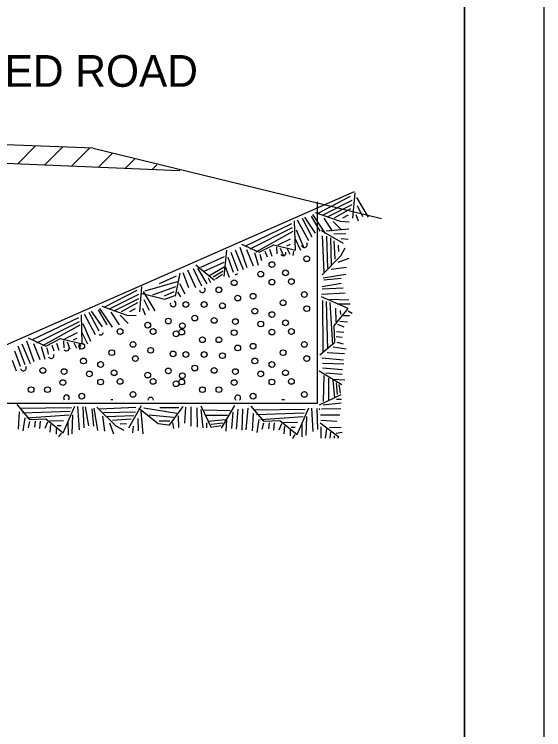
# Model space of a CAD drawing. Extents: x 997.6 to 1036.7, y 998.9 to 1022.6.
# Drawn here: x 1032.663 to 1036, y 1005.039 to 1009.547 of the extents above; entities that cross this region are included whole.
import ezdxf

# ---------------------------------------------------------------- set-up
doc = ezdxf.new("R2010")
doc.units = 0
for name, color, linetype in [('Level 1', 7, 'Continuous'), ('Level 10', 7, 'Continuous'), ('Level 11', 7, 'Continuous'), ('Level 14', 7, 'Continuous')]:
    doc.layers.add(name, color=color, linetype=linetype)

msp = doc.modelspace()

# ---------------------------------------------------------------- linework, layer by layer
at = {"layer": 'Level 1'}
for p, q in [((1033.16, 1008.7024), (1032.4084, 1008.7337)), ((1032.6833, 1008.6034), (1032.7974, 1008.7175)), ((1032.853, 1008.5964), (1032.9671, 1008.7105)), ((1033.0227, 1008.5893), (1033.1368, 1008.7034)), ((1033.16, 1008.7024), (1034.9777, 1008.2602)), ((1033.1924, 1008.5822), (1033.2812, 1008.671)), ((1033.3622, 1008.5752), (1033.4217, 1008.6347)), ((1033.707, 1008.5608), (1032.4061, 1008.615)), ((1033.5318, 1008.5682), (1033.5621, 1008.5983)), ((1033.7016, 1008.5611), (1033.7025, 1008.562)), ((1034.8053, 1008.428), (1030.1506, 1006.3801)), ((1034.5726, 1008.3642), (1034.5726, 1007.0933)), ((1034.5726, 1007.0933), (1031.8073, 1007.0933))]:
    msp.add_line(p, q, dxfattribs=at)
for points in [[(1034.5781, 1008.2948), (1034.7817, 1008.4008)], [(1034.8086, 1008.4229), (1034.7953, 1008.2631)], [(1034.61, 1008.2839), (1034.7921, 1008.3751)], [(1034.8192, 1008.3924), (1034.8927, 1008.2687)], [(1034.6367, 1008.2702), (1034.7917, 1008.3483)], [(1034.6812, 1008.2654), (1034.7844, 1008.3222)], [(1034.824, 1008.3416), (1034.8573, 1008.2733)], [(1034.4771, 1008.2613), (1034.5384, 1008.1444)], [(1034.4913, 1008.2681), (1034.56, 1008.1682)], [(1034.5342, 1008.2758), (1034.5895, 1008.1807)], [(1034.5432, 1008.2844), (1034.6233, 1008.166)], [(1034.5586, 1008.2987), (1034.7168, 1008.2428), (1034.7738, 1008.2393)], [(1034.6142, 1008.2616), (1034.6671, 1008.1805)], [(1034.7348, 1008.2648), (1034.77, 1008.284)], [(1034.8154, 1008.2862), (1034.8307, 1008.2452)], [(1034.0945, 1008.0989), (1034.2062, 1008.047), (1034.2987, 1008.0944), (1034.4348, 1008.0607), (1034.4296, 1008.2447)], [(1034.1221, 1008.0881), (1034.4135, 1008.2279)], [(1034.4467, 1008.2507), (1034.5168, 1008.1206)], [(1034.673, 1008.2413), (1034.7252, 1008.189)], [(1034.1494, 1008.0682), (1034.4167, 1008.2029)], [(1034.1868, 1008.0507), (1034.421, 1008.1806)], [(1034.439, 1008.1894), (1034.4862, 1008.079)], [(1034.5973, 1008.1848), (1034.7367, 1008.1053)], [(1034.6295, 1008.1815), (1034.7727, 1008.196)], [(1034.3253, 1008.0942), (1034.4044, 1008.1327)], [(1034.4312, 1008.1367), (1034.4678, 1008.0614)], [(1034.616, 1007.9218), (1034.6061, 1008.1513)], [(1034.6394, 1007.9462), (1034.6337, 1008.1497)], [(1034.6632, 1007.9645), (1034.6579, 1008.1381)], [(1034.6776, 1008.1644), (1034.7536, 1008.1658)], [(1034.7242, 1008.1332), (1034.7677, 1008.1297)], [(1034.0837, 1008.0803), (1034.1288, 1007.9513)], [(1034.3162, 1008.0807), (1034.3177, 1008.0368)], [(1034.3801, 1008.0872), (1034.4032, 1008.0983)], [(1034.6863, 1008.0029), (1034.6783, 1008.1204)], [(1034.7094, 1008.0512), (1034.7069, 1008.0912)], [(1034.0006, 1008.0598), (1033.9837, 1007.8938)], [(1034.0278, 1008.0487), (1034.0723, 1007.9303)], [(1034.055, 1008.0621), (1034.1063, 1007.9383)], [(1034.1272, 1008.064), (1034.168, 1007.9619)], [(1034.1761, 1008.0455), (1034.1993, 1007.9658)], [(1034.2115, 1008.0362), (1034.2203, 1007.9959)], [(1034.2428, 1008.0539), (1034.256, 1008.018)], [(1034.2726, 1008.0661), (1034.2874, 1008.022)], [(1034.3398, 1008.0742), (1034.357, 1008.0294)], [(1034.3825, 1008.0684), (1034.3991, 1008.0347)], [(1034.4226, 1008.0547), (1034.4184, 1008.0261)], [(1034.6042, 1007.9058), (1034.7218, 1008.0256), (1034.749, 1008.0757)], [(1033.8388, 1007.9542), (1033.9883, 1008.0205)], [(1034.0082, 1008.0169), (1034.0436, 1007.921)], [(1034.7046, 1007.9852), (1034.7741, 1008.0103)], [(1033.7897, 1007.9459), (1033.843, 1007.8366)], [(1033.8079, 1007.968), (1033.9255, 1007.8721)], [(1033.8183, 1007.9465), (1033.8771, 1007.8485)], [(1033.8609, 1007.9275), (1033.9853, 1007.9857)], [(1033.8883, 1007.8986), (1033.9852, 1007.9548)], [(1033.9922, 1007.9583), (1034.0185, 1007.8907)], [(1034.6614, 1007.9406), (1034.7572, 1007.9542)], [(1033.5792, 1007.8498), (1033.6859, 1007.8997)], [(1033.7068, 1007.9163), (1033.6772, 1007.7713)], [(1033.7246, 1007.9207), (1033.7618, 1007.8259)], [(1033.7548, 1007.9356), (1033.8048, 1007.8246)], [(1033.9158, 1007.892), (1033.9795, 1007.9297)], [(1033.9309, 1007.8794), (1033.9757, 1007.9103)], [(1034.6108, 1007.8858), (1034.7519, 1007.9083)], [(1033.4882, 1007.8052), (1033.691, 1007.8622)], [(1033.8853, 1007.8862), (1033.8994, 1007.8573)], [(1034.6147, 1007.874), (1034.7242, 1007.884)], [(1033.2347, 1007.7035), (1033.4383, 1007.8095)], [(1033.4652, 1007.8316), (1033.4519, 1007.6717)], [(1033.5367, 1007.7787), (1033.6814, 1007.8309)], [(1033.7052, 1007.8515), (1033.7375, 1007.7851)], [(1034.6036, 1007.8319), (1034.7231, 1007.8519)], [(1034.6037, 1007.8161), (1034.7356, 1007.8222)], [(1033.2666, 1007.6926), (1033.4487, 1007.7837)], [(1033.46, 1007.7894), (1033.6115, 1007.7526)], [(1033.4758, 1007.8011), (1033.5493, 1007.6774)], [(1033.6105, 1007.7721), (1033.6705, 1007.7991)], [(1033.6115, 1007.7526), (1033.674, 1007.7741)], [(1033.6909, 1007.7979), (1033.7114, 1007.7657)], [(1034.5892, 1007.4008), (1034.6835, 1007.4801), (1034.6796, 1007.5839), (1034.7677, 1007.6931), (1034.5987, 1007.7661)], [(1034.6005, 1007.7841), (1034.7481, 1007.7927)], [(1033.2932, 1007.6788), (1033.4483, 1007.7569)], [(1033.3378, 1007.6741), (1033.441, 1007.7309)], [(1033.4806, 1007.7502), (1033.5139, 1007.682)], [(1034.6107, 1007.4212), (1034.6071, 1007.7443)], [(1034.6402, 1007.4375), (1034.6312, 1007.7367)], [(1034.6527, 1007.7512), (1034.7727, 1007.7473)], [(1034.6719, 1007.4641), (1034.6532, 1007.7312)], [(1034.6972, 1007.7218), (1034.781, 1007.7233)], [(1033.1479, 1007.6767), (1033.2166, 1007.5769)], [(1033.1907, 1007.6845), (1033.2461, 1007.5894)], [(1033.1998, 1007.6931), (1033.2799, 1007.5747)], [(1033.2152, 1007.7074), (1033.3734, 1007.6515), (1033.4304, 1007.648)], [(1033.3913, 1007.6735), (1033.4266, 1007.6927)], [(1033.472, 1007.6948), (1033.4872, 1007.6538)], [(1034.6911, 1007.6079), (1034.6896, 1007.6959)], [(1034.7206, 1007.6546), (1034.7202, 1007.6803)], [(1034.768, 1007.6793), (1034.7921, 1007.6635)], [(1032.7511, 1007.5076), (1032.8628, 1007.4557), (1032.9552, 1007.5031), (1033.0914, 1007.4693), (1033.0862, 1007.6533)], [(1032.7787, 1007.4968), (1033.0701, 1007.6366)], [(1033.1032, 1007.6593), (1033.1734, 1007.5292)], [(1033.1337, 1007.6699), (1033.195, 1007.5531)], [(1033.2708, 1007.6703), (1033.3237, 1007.5892)], [(1033.3296, 1007.65), (1033.3818, 1007.5977)], [(1034.7386, 1007.6489), (1034.7762, 1007.6496)], [(1032.806, 1007.4768), (1033.0733, 1007.6116)], [(1032.8434, 1007.4594), (1033.0776, 1007.5892)], [(1033.0956, 1007.5981), (1033.1427, 1007.4877)], [(1034.6994, 1007.5941), (1034.7398, 1007.5768)], [(1034.7153, 1007.6127), (1034.7632, 1007.6092)], [(1032.9819, 1007.5028), (1033.061, 1007.5414)], [(1033.0877, 1007.5453), (1033.1244, 1007.4701)], [(1034.6943, 1007.5482), (1034.7405, 1007.5431)], [(1033.0367, 1007.4958), (1033.0597, 1007.507)], [(1034.6927, 1007.5162), (1034.7307, 1007.5129)], [(1032.6844, 1007.4573), (1032.7289, 1007.339)], [(1032.7116, 1007.4707), (1032.7628, 1007.347)], [(1032.7403, 1007.489), (1032.7854, 1007.36)], [(1032.7838, 1007.4727), (1032.8246, 1007.3706)], [(1032.8327, 1007.4542), (1032.8559, 1007.3745)], [(1032.8994, 1007.4626), (1032.9126, 1007.4267)], [(1032.9292, 1007.4747), (1032.944, 1007.4307)], [(1032.9728, 1007.4894), (1032.9743, 1007.4455)], [(1032.9964, 1007.4828), (1033.0136, 1007.4381)], [(1033.0391, 1007.4771), (1033.0557, 1007.4433)], [(1033.0792, 1007.4633), (1033.075, 1007.4348)], [(1034.6721, 1007.4521), (1034.7542, 1007.4395)], [(1034.6954, 1007.4803), (1034.7357, 1007.4712)], [(1032.6648, 1007.4256), (1032.7002, 1007.3297)], [(1032.8681, 1007.4449), (1032.8768, 1007.4046)], [(1034.6347, 1007.4156), (1034.7444, 1007.4095)], [(1032.6488, 1007.3669), (1032.6751, 1007.2994)], [(1034.6015, 1007.3831), (1034.7375, 1007.3695)], [(1034.6059, 1007.3494), (1034.7397, 1007.3436)], [(1034.6066, 1007.3191), (1034.7327, 1007.3094)], [(1034.585, 1007.2991), (1034.7282, 1007.2137)], [(1034.6123, 1007.1078), (1034.6154, 1007.2714)], [(1034.6271, 1007.2879), (1034.7289, 1007.2794)], [(1034.6459, 1007.1166), (1034.6457, 1007.254)], [(1034.6734, 1007.2486), (1034.7458, 1007.2439)], [(1034.6837, 1007.1292), (1034.6736, 1007.2408)], [(1034.7013, 1007.1513), (1034.694, 1007.225)], [(1034.719, 1007.1597), (1034.71, 1007.2133)], [(1034.5867, 1007.0857), (1034.7234, 1007.1517)], [(1032.6791, 1007.087), (1032.7584, 1006.9927), (1032.8622, 1006.9967), (1032.9714, 1006.9085), (1033.0444, 1007.0775)], [(1034.6106, 1007.0861), (1034.7243, 1007.0978)], [(1034.6937, 1007.1212), (1034.7257, 1007.1218)], [(1032.6995, 1007.0655), (1033.0227, 1007.0691)], [(1032.7158, 1007.0359), (1033.0151, 1007.0451)], [(1033.0624, 1007.0757), (1033.071, 1006.9282)], [(1033.0944, 1007.0724), (1033.1006, 1006.9406)], [(1033.1102, 1007.0727), (1033.1302, 1006.9531)], [(1033.1523, 1007.0615), (1033.1623, 1006.952)], [(1033.1642, 1007.0655), (1033.1867, 1006.9242)], [(1033.1842, 1007.0719), (1033.3039, 1006.9544), (1033.3541, 1006.9272)], [(1033.2002, 1007.0602), (1033.4296, 1007.0702)], [(1033.2245, 1007.0367), (1033.428, 1007.0424)], [(1033.4632, 1007.0788), (1033.3837, 1006.9396)], [(1033.4479, 1007.0646), (1033.5696, 1006.9672)], [(1033.4598, 1007.0467), (1033.4743, 1006.9035)], [(1033.4802, 1007.0669), (1033.688, 1007.0329)], [(1033.5814, 1007.069), (1033.6992, 1007.069)], [(1033.7252, 1007.0753), (1033.6372, 1006.9563)], [(1033.7432, 1007.0717), (1033.7369, 1006.9701)], [(1033.7768, 1007.0724), (1033.7752, 1006.9507)], [(1033.8129, 1007.0671), (1033.815, 1006.9454)], [(1033.8387, 1007.0793), (1033.9047, 1006.9427)], [(1033.8391, 1007.0555), (1033.8508, 1006.9418)], [(1033.8608, 1007.0538), (1034.0244, 1007.0507)], [(1034.0521, 1007.0811), (1033.9667, 1006.9378)], [(1034.0721, 1007.0596), (1034.0624, 1006.9335)], [(1034.1024, 1007.0602), (1034.0966, 1006.9264)], [(1034.1361, 1007.0647), (1034.1225, 1006.9287)], [(1034.1537, 1007.0769), (1034.2331, 1006.9826), (1034.3369, 1006.9866), (1034.4461, 1006.8984), (1034.5191, 1007.0674)], [(1034.1742, 1007.0554), (1034.4973, 1007.059)], [(1034.5371, 1007.0656), (1034.5457, 1006.9181)], [(1034.5691, 1007.0623), (1034.5752, 1006.9305)], [(1034.5849, 1007.0626), (1034.5863, 1007.0541)], [(1034.5991, 1007.0599), (1034.7207, 1007.062)], [(1032.6939, 1007.0415), (1032.6878, 1006.9317)], [(1032.7304, 1007.0041), (1032.7178, 1006.9221)], [(1032.7424, 1007.0043), (1033.0095, 1007.0231)], [(1033.0296, 1007.0234), (1033.0256, 1006.9034)], [(1033.2189, 1007.0147), (1033.2325, 1006.919)], [(1033.2428, 1007.0131), (1033.4164, 1007.0182)], [(1033.2812, 1006.9899), (1033.3988, 1006.9978)], [(1033.4427, 1006.9987), (1033.4442, 1006.9227)], [(1033.513, 1007.0225), (1033.6662, 1007.0086)], [(1033.6963, 1007.0172), (1033.6975, 1006.9433)], [(1033.8696, 1007.0202), (1034.007, 1007.0205)], [(1034.0409, 1007.0391), (1034.0324, 1006.9372)], [(1034.1686, 1007.0314), (1034.1625, 1006.9217)], [(1034.1905, 1007.0258), (1034.4897, 1007.035)], [(1034.2171, 1006.9942), (1034.4842, 1007.013)], [(1034.5042, 1007.0133), (1034.5003, 1006.8933)], [(1034.5938, 1007.0238), (1034.7154, 1007.0222)], [(1032.7587, 1006.9807), (1032.7496, 1006.9405)], [(1032.7945, 1006.9835), (1032.7912, 1006.9454)], [(1032.8266, 1006.9819), (1032.8214, 1006.9357)], [(1032.8724, 1006.9767), (1032.8552, 1006.9364)], [(1032.8863, 1006.9852), (1032.9742, 1006.9867)], [(1032.891, 1006.9609), (1032.8876, 1006.9131)], [(1032.9329, 1006.9557), (1032.9586, 1006.9561)], [(1033.0002, 1006.9789), (1033.0016, 1006.8952)], [(1033.2636, 1006.9716), (1033.2887, 1006.9021)], [(1033.3295, 1006.9667), (1033.3695, 1006.9692)], [(1033.4116, 1006.9521), (1033.4081, 1006.9084)], [(1033.5696, 1006.9672), (1033.6354, 1006.9602)], [(1033.577, 1006.9852), (1033.6427, 1006.9843)], [(1033.6608, 1006.9747), (1033.6657, 1006.9368)], [(1033.8743, 1006.9725), (1033.8748, 1006.9404)], [(1033.8822, 1006.9825), (1033.9938, 1006.9925)], [(1033.9043, 1006.9649), (1033.978, 1006.9722)], [(1033.9127, 1006.9471), (1033.9663, 1006.9562)], [(1034.0016, 1006.9927), (1033.9969, 1006.9203)], [(1034.2051, 1006.994), (1034.1925, 1006.912)], [(1034.2333, 1006.9707), (1034.2242, 1006.9304)], [(1034.2692, 1006.9734), (1034.2659, 1006.9353)], [(1034.3012, 1006.9718), (1034.2961, 1006.9257)], [(1034.3471, 1006.9667), (1034.3298, 1006.9263)], [(1034.3609, 1006.9751), (1034.4489, 1006.9766)], [(1034.4748, 1006.9688), (1034.4762, 1006.8852)], [(1034.5908, 1006.9722), (1034.7097, 1006.8842)], [(1034.5943, 1006.9902), (1034.6961, 1006.9839)], [(1032.9272, 1006.9376), (1032.9279, 1006.9)], [(1032.9577, 1006.9082), (1032.9418, 1006.8841)], [(1034.3657, 1006.9508), (1034.3622, 1006.903)], [(1034.4019, 1006.9275), (1034.4026, 1006.8899)], [(1034.4076, 1006.9456), (1034.4333, 1006.946)], [(1034.5972, 1006.8762), (1034.5972, 1006.9462)], [(1034.6237, 1006.8762), (1034.6332, 1006.935)], [(1034.6489, 1006.9433), (1034.7227, 1006.9445)], [(1034.6542, 1006.8762), (1034.6575, 1006.9132)], [(1034.6914, 1006.9078), (1034.7293, 1006.9127)], [(1034.4323, 1006.8982), (1034.4165, 1006.874)], [(1034.6816, 1006.8762), (1034.6817, 1006.8897)], [(1034.7052, 1006.8762), (1034.7059, 1006.8824)]]:
    msp.add_lwpolyline(points, dxfattribs=at)
for centre in [(1034.5061, 1008.0067), (1034.287, 1007.9695), (1034.2163, 1007.91), (1034.3723, 1007.9175), (1034.0491, 1007.8553), (1034.287, 1007.8592), (1034.4095, 1007.8628), (1033.9526, 1007.8108), (1034.0715, 1007.7588), (1034.1681, 1007.77), (1034.4913, 1007.7812), (1033.7446, 1007.718), (1033.8598, 1007.718), (1033.975, 1007.7105), (1034.3575, 1007.7292), (1034.1791, 1007.677), (1034.5061, 1007.692), (1033.6341, 1007.614), (1033.8003, 1007.6325), (1033.923, 1007.6177), (1034.0566, 1007.6102), (1034.287, 1007.6548), (1033.5041, 1007.588), (1033.7223, 1007.5842), (1034.2163, 1007.5953), (1034.3723, 1007.6028), (1033.3295, 1007.5482), (1033.5375, 1007.5482), (1033.6825, 1007.5333), (1033.7186, 1007.5445), (1034.0491, 1007.5407), (1034.287, 1007.5445), (1034.4095, 1007.5482), (1033.8486, 1007.4962), (1033.9526, 1007.4962), (1033.0881, 1007.4553), (1033.4113, 1007.4665), (1034.0715, 1007.4442), (1034.1681, 1007.4553), (1034.4913, 1007.4665), (1033.2775, 1007.4145), (1033.5226, 1007.4293), (1033.6638, 1007.407), (1033.7446, 1007.4033), (1033.8598, 1007.4033), (1033.975, 1007.3958), (1034.3575, 1007.4145), (1033.0991, 1007.3623), (1033.207, 1007.3402), (1033.4261, 1007.3773), (1034.1791, 1007.3623), (1034.287, 1007.3402), (1034.5061, 1007.3773), (1032.843, 1007.303), (1032.9766, 1007.2955), (1033.6341, 1007.2993), (1033.8003, 1007.3178), (1033.923, 1007.303), (1034.0566, 1007.2955), (1033.1363, 1007.2807), (1033.2923, 1007.2882), (1033.5041, 1007.2733), (1033.7223, 1007.2695), (1034.2163, 1007.2807), (1034.3723, 1007.2882), (1032.9691, 1007.226), (1033.207, 1007.2298), (1033.3295, 1007.2335), (1033.5375, 1007.2335), (1033.6825, 1007.2187), (1033.7186, 1007.2298), (1034.0491, 1007.226), (1034.287, 1007.2298), (1034.4095, 1007.2335), (1032.7686, 1007.1815), (1032.8726, 1007.1815), (1033.8486, 1007.1815), (1033.9526, 1007.1815), (1033.0881, 1007.1407), (1033.4113, 1007.1518), (1034.1681, 1007.1407), (1034.4913, 1007.1518)]:
    msp.add_circle(centre, 0.0181, dxfattribs=at)
for centre, start, end in [((1034.4913, 1008.0958), 193.8477, 33.6731), ((1034.3575, 1008.0438), 214.03, 13.4909), ((1034.0566, 1007.9248), 262.9552, 324.5656), ((1033.8486, 1007.8108), 187.6462, 39.8746), ((1033.6638, 1007.7217), 161.4918, 66.0291), ((1033.207, 1007.5445), 236.4722, 351.0486), ((1032.895, 1007.3958), 201.8776, 25.6432), ((1032.9915, 1007.4442), 219.0432, 8.4776), ((1032.7203, 1007.3178), 198.658, 28.8628), ((1032.9915, 1007.1295), 316.44, 223.3761), ((1033.5226, 1007.1147), 4.837, 174.9791), ((1034.0715, 1007.1295), 308.2877, 231.5283), ((1033.2775, 1007.0998), 68.1521, 111.6639), ((1034.3575, 1007.0998), 56.2963, 123.5198)]:
    msp.add_arc(centre, 0.0181, start, end, dxfattribs=at)
at = {"layer": 'Level 10'}
msp.add_line((1035.5, 1021.5), (1035.5, 1000.5), dxfattribs=at)
at = {"layer": 'Level 11'}
msp.add_lwpolyline([(1007, 1000.5), (1035.5, 1000.5), (1035.5, 1021.5), (1007, 1021.5)], close=True, dxfattribs=at)
at = {"layer": 'Level 14'}
msp.add_line((1036, 1022), (1036, 1000), dxfattribs=at)

# ---------------------------------------------------------------- texts
at = {"layer": 'Level 1'}
msp.add_text('FINISHED ROAD', height=0.2, dxfattribs=at).set_placement((1031.7254, 1009.0901))

doc.saveas('drawing.dxf')
